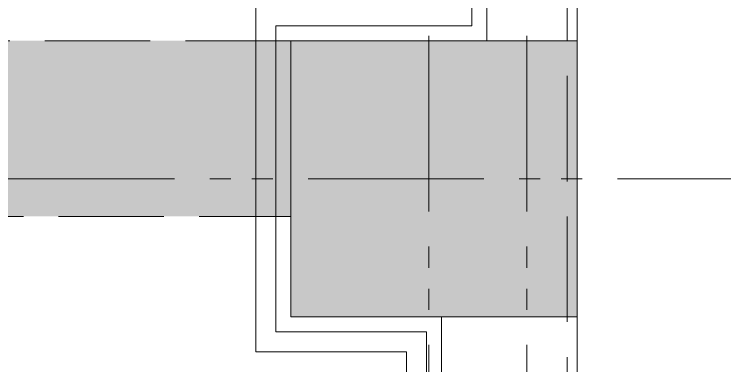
# Model space of a CAD drawing. Units: millimetres at full size. Extents: x -22551 to 92397, y -19340 to 14894.
# Drawn here: x 18136 to 19551, y -1603 to -903 of the extents above; entities that cross this region are included whole.
import ezdxf

# ---------------------------------------------------------------- set-up
doc = ezdxf.new("R2010")
doc.units = ezdxf.units.MM
doc.header["$LTSCALE"] = 70
doc.linetypes.add('DASHED3', pattern=[4, 3, -1])
doc.linetypes.add('DOUBLE_CHAIN1', pattern=[8.8, 5, -1, 0.6, -0.6, 0.6, -1])
for name, color, linetype, lineweight in [('1-2_階なし_梁', 9, 'DASHED3', 15), ('2-0_通芯', 7, 'Continuous', 15), ('4-1_階なし_柱', 9, 'Continuous', 15)]:
    doc.layers.add(name, color=color, linetype=linetype, lineweight=lineweight)

# ---------------------------------------------------------------- blocks, each defined once
blk = doc.blocks.new('グループ部品-125')
at = {"layer": '2-0_通芯', "linetype": 'DOUBLE_CHAIN1'}
for p, q in [((18961.61, 11374.3), (18961.61, -8577.78)), ((19156.61, 11374.3), (19156.61, -7111.67)), ((-22551.09, -1230.7), (23861.61, -1230.7))]:
    blk.add_line(p, q, dxfattribs=at)
at = {"layer": '2-0_通芯', "linetype": 'DASHED3'}
blk.add_line((19236.61, -745.7), (19236.61, -1715.7), dxfattribs=at)
at = {"layer": '2-0_通芯'}
for p, q in [((19256.61, -745.7), (19256.61, -1715.7)), ((19046.61, -785.7), (19046.61, -925.7)), ((19076.61, -785.7), (19076.61, -955.7)), ((18616.61, -885.7), (18616.61, -1575.7)), ((18656.61, -925.7), (18656.61, -1535.7)), ((18656.61, -925.7), (19046.61, -925.7)), ((18686.61, -955.7), (18686.61, -1505.7)), ((18686.61, -955.7), (19256.61, -955.7)), ((18686.61, -1505.7), (19256.61, -1505.7)), ((18986.61, -1505.7), (18986.61, -1675.7)), ((18656.61, -1535.7), (18956.61, -1535.7)), ((18956.61, -1535.7), (18956.61, -1675.7)), ((18616.61, -1575.7), (18916.61, -1575.7)), ((18916.61, -1575.7), (18916.61, -1690.7))]:
    blk.add_line(p, q, dxfattribs=at)

msp = doc.modelspace()

# ---------------------------------------------------------------- linework, layer by layer
at = {"layer": '1-2_階なし_梁', "color": 7}
msp.add_lwpolyline([(12623.91, -1305.7), (18686.61, -1305.7), (18686.61, -955.7), (12623.91, -955.7)], close=True, dxfattribs=at)
msp.add_lwpolyline([(12623.91, -1305.7), (18686.61, -1305.7), (18686.61, -955.7), (12623.91, -955.7)], close=True, dxfattribs=at)
at = {"layer": '1-2_階なし_梁'}
for points in [[(12623.91, -955.7), (18686.61, -1305.7), (18686.61, -955.7)], [(12623.91, -955.7), (12623.91, -1305.7), (18686.61, -1305.7)]]:
    msp.add_solid(points, dxfattribs=at)
at = {"layer": '4-1_階なし_柱', "color": 7}
msp.add_lwpolyline([(18686.61, -1505.7), (19256.61, -1505.7), (19256.61, -955.7), (18686.61, -955.7)], close=True, dxfattribs=at)
msp.add_lwpolyline([(18686.61, -1505.7), (19256.61, -1505.7), (19256.61, -955.7), (18686.61, -955.7)], close=True, dxfattribs=at)
at = {"layer": '4-1_階なし_柱'}
for points in [[(18686.61, -955.7), (19256.61, -1505.7), (19256.61, -955.7)], [(18686.61, -955.7), (18686.61, -1505.7), (19256.61, -1505.7)]]:
    msp.add_solid(points, dxfattribs=at)

# ---------------------------------------------------------------- block references
at = {"layer": '2-0_通芯'}
msp.add_blockref('グループ部品-125', (0, 0), dxfattribs=at)

doc.saveas('drawing.dxf')
